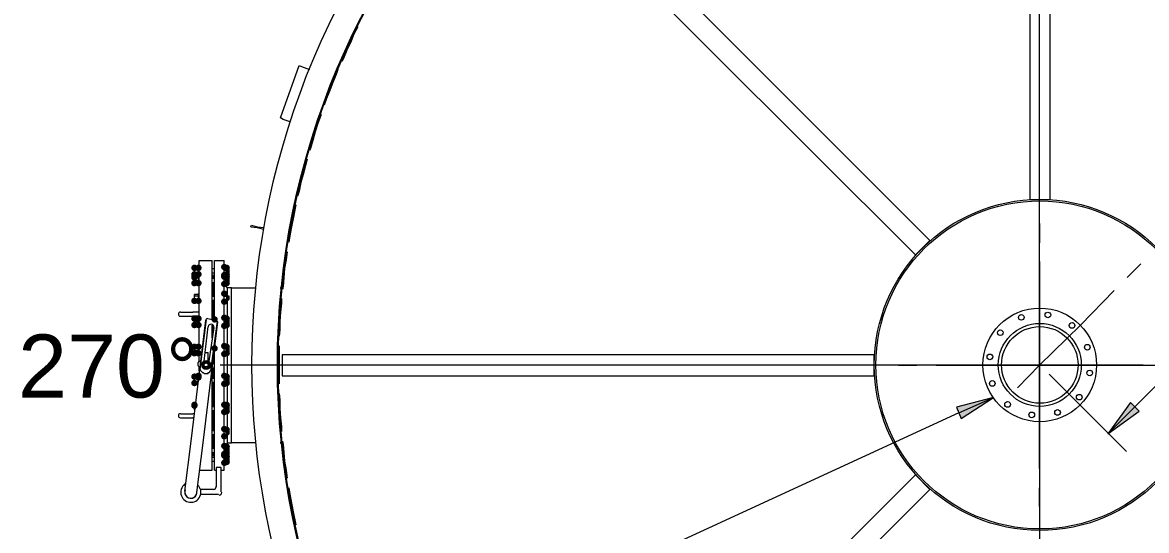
# Model space of a CAD drawing. Header units: millimetres. Extents: x 0 to 62767, y -13570 to 23963.
# Drawn here: x 11475 to 14133, y 14674 to 15875 of the extents above; entities that cross this region are included whole.
import ezdxf

# ---------------------------------------------------------------- set-up
doc = ezdxf.new("R2010")
doc.units = ezdxf.units.MM

msp = doc.modelspace()

# ---------------------------------------------------------------- hatches: boundary and pattern name
h = msp.add_hatch(color=7)
edge = h.paths.add_edge_path()
edge.add_arc((11881.904, 15295.238), 7.619, 0, 360)
h = msp.add_hatch(color=7)
edge = h.paths.add_edge_path()
edge.add_arc((11881.904, 15295.238), 7.619, 0, 360)
h = msp.add_hatch(color=7)
edge = h.paths.add_edge_path()
edge.add_arc((11881.904, 15279.999), 7.619, 0, 360)
h = msp.add_hatch(color=7)
edge = h.paths.add_edge_path()
edge.add_arc((11891.428, 15295.238), 7.619, 0, 360)
h = msp.add_hatch(color=7)
edge = h.paths.add_edge_path()
edge.add_arc((11891.428, 15279.999), 7.619, 0, 360)
h = msp.add_hatch(color=7)
edge = h.paths.add_edge_path()
edge.add_arc((11952.381, 15297.142), 7.619, 0, 360)
h = msp.add_hatch(color=7)
edge = h.paths.add_edge_path()
edge.add_arc((11952.381, 15278.095), 7.619, 0, 360)
h = msp.add_hatch(color=7)
edge = h.paths.add_edge_path()
edge.add_arc((11958.095, 15295.238), 7.619, 0, 360)
h = msp.add_hatch(color=7)
edge = h.paths.add_edge_path()
edge.add_arc((11958.095, 15295.238), 7.619, 0, 360)
h = msp.add_hatch(color=7)
edge = h.paths.add_edge_path()
edge.add_arc((11958.095, 15279.999), 7.619, 0, 360)
h = msp.add_hatch(color=7)
edge = h.paths.add_edge_path()
edge.add_arc((11881.904, 15274.286), 7.619, 0, 360)
h = msp.add_hatch(color=7)
edge = h.paths.add_edge_path()
edge.add_arc((11881.904, 15272.381), 7.619, 0, 360)
h = msp.add_hatch(color=7)
edge = h.paths.add_edge_path()
edge.add_arc((11881.904, 15259.047), 7.619, 0, 360)
h = msp.add_hatch(color=7)
edge = h.paths.add_edge_path()
edge.add_arc((11881.904, 15259.047), 7.619, 0, 360)
h = msp.add_hatch(color=7)
edge = h.paths.add_edge_path()
edge.add_arc((11891.428, 15259.047), 7.619, 0, 360)
h = msp.add_hatch(color=7)
edge = h.paths.add_edge_path()
edge.add_arc((11952.381, 15274.286), 7.619, 0, 360)
h = msp.add_hatch(color=7)
edge = h.paths.add_edge_path()
edge.add_arc((11952.381, 15257.143), 7.619, 0, 360)
h = msp.add_hatch(color=7)
edge = h.paths.add_edge_path()
edge.add_arc((11958.095, 15274.286), 7.619, 0, 360)
h = msp.add_hatch(color=7)
edge = h.paths.add_edge_path()
edge.add_arc((11958.095, 15272.381), 7.619, 0, 360)
h = msp.add_hatch(color=7)
edge = h.paths.add_edge_path()
edge.add_arc((11958.095, 15259.047), 7.619, 0, 360)
h = msp.add_hatch(color=7)
edge = h.paths.add_edge_path()
edge.add_arc((11958.095, 15259.047), 7.619, 0, 360)
h = msp.add_hatch(color=7)
edge = h.paths.add_edge_path()
edge.add_arc((11952.381, 15234.286), 7.619, 0, 360)
h = msp.add_hatch(color=7)
edge = h.paths.add_edge_path()
edge.add_arc((12087.619, 15247.619), 3.81, 0, 360)
h = msp.add_hatch(color=7)
edge = h.paths.add_edge_path()
edge.add_arc((12089.523, 15247.619), 3.81, 0, 360)
h = msp.add_hatch(color=7)
edge = h.paths.add_edge_path()
edge.add_arc((11881.904, 15217.143), 7.619, 0, 360)
h = msp.add_hatch(color=7)
edge = h.paths.add_edge_path()
edge.add_arc((11891.428, 15217.143), 7.619, 0, 360)
h = msp.add_hatch(color=7)
edge = h.paths.add_edge_path()
edge.add_arc((11952.381, 15215.238), 7.619, 0, 360)
h = msp.add_hatch(color=7)
edge = h.paths.add_edge_path()
edge.add_arc((11881.904, 15175.238), 7.619, 0, 360)
h = msp.add_hatch(color=7)
edge = h.paths.add_edge_path()
edge.add_arc((11881.904, 15175.238), 7.619, 0, 360)
h = msp.add_hatch(color=7)
edge = h.paths.add_edge_path()
edge.add_arc((11891.428, 15175.238), 7.619, 0, 360)
h = msp.add_hatch(color=7)
edge = h.paths.add_edge_path()
edge.add_arc((11929.523, 15173.333), 7.619, 0, 360)
h = msp.add_hatch(color=7)
edge = h.paths.add_edge_path()
edge.add_arc((11952.381, 15177.143), 7.619, 0, 360)
h = msp.add_hatch(color=7)
edge = h.paths.add_edge_path()
edge.add_arc((11958.095, 15175.238), 7.619, 0, 360)
h = msp.add_hatch(color=7)
edge = h.paths.add_edge_path()
edge.add_arc((11958.095, 15175.238), 7.619, 0, 360)
h = msp.add_hatch(color=7)
edge = h.paths.add_edge_path()
edge.add_arc((11881.904, 15160), 7.619, 0, 360)
h = msp.add_hatch(color=7)
edge = h.paths.add_edge_path()
edge.add_arc((11881.904, 15160), 7.619, 0, 360)
h = msp.add_hatch(color=7)
edge = h.paths.add_edge_path()
edge.add_arc((11891.428, 15160), 7.619, 0, 360)
h = msp.add_hatch(color=7)
edge = h.paths.add_edge_path()
edge.add_arc((11891.428, 15160), 7.619, 0, 360)
h = msp.add_hatch(color=7)
edge = h.paths.add_edge_path()
edge.add_arc((11952.381, 15158.094), 7.619, 0, 360)
h = msp.add_hatch(color=7)
edge = h.paths.add_edge_path()
edge.add_arc((11958.095, 15160), 7.619, 0, 360)
h = msp.add_hatch(color=7)
edge = h.paths.add_edge_path()
edge.add_arc((11881.904, 15108.571), 7.619, 0, 360)
h = msp.add_hatch(color=7)
edge = h.paths.add_edge_path()
edge.add_arc((11881.904, 15093.333), 7.619, 0, 360)
h = msp.add_hatch(color=7)
edge = h.paths.add_edge_path()
edge.add_arc((11881.904, 15093.333), 7.619, 0, 360)
h = msp.add_hatch(color=7)
edge = h.paths.add_edge_path()
edge.add_arc((11891.428, 15108.571), 7.619, 0, 360)
h = msp.add_hatch(color=7)
edge = h.paths.add_edge_path()
edge.add_arc((11891.428, 15093.333), 7.619, 0, 360)
h = msp.add_hatch(color=7)
edge = h.paths.add_edge_path()
edge.add_arc((11929.523, 15104.762), 7.619, 0, 360)
h = msp.add_hatch(color=7)
edge = h.paths.add_edge_path()
edge.add_arc((11952.381, 15110.475), 7.619, 0, 360)
h = msp.add_hatch(color=7)
edge = h.paths.add_edge_path()
edge.add_arc((11952.381, 15091.428), 7.619, 0, 360)
h = msp.add_hatch(color=7)
edge = h.paths.add_edge_path()
edge.add_arc((11958.095, 15108.571), 7.619, 0, 360)
h = msp.add_hatch(color=7)
edge = h.paths.add_edge_path()
edge.add_arc((11958.095, 15093.333), 7.619, 0, 360)
h = msp.add_hatch(color=7)
edge = h.paths.add_edge_path()
edge.add_arc((11958.095, 15093.333), 7.619, 0, 360)
h = msp.add_hatch(color=7)
edge = h.paths.add_edge_path()
edge.add_arc((11881.904, 15038.095), 7.619, 0, 360)
h = msp.add_hatch(color=7)
edge = h.paths.add_edge_path()
edge.add_arc((11881.904, 15038.095), 7.619, 0, 360)
h = msp.add_hatch(color=7)
edge = h.paths.add_edge_path()
edge.add_arc((11891.428, 15040), 7.619, 0, 360)
h = msp.add_hatch(color=7)
edge = h.paths.add_edge_path()
edge.add_arc((11952.381, 15040), 7.619, 0, 360)
h = msp.add_hatch(color=7)
edge = h.paths.add_edge_path()
edge.add_arc((11958.095, 15038.095), 7.619, 0, 360)
h = msp.add_hatch(color=7)
edge = h.paths.add_edge_path()
edge.add_arc((11958.095, 15038.095), 7.619, 0, 360)
h = msp.add_hatch(color=7)
edge = h.paths.add_edge_path()
edge.add_arc((11881.904, 15022.857), 7.619, 0, 360)
h = msp.add_hatch(color=7)
edge = h.paths.add_edge_path()
edge.add_arc((11891.428, 15036.191), 7.619, 0, 360)
h = msp.add_hatch(color=7)
edge = h.paths.add_edge_path()
edge.add_arc((11952.381, 15020.952), 7.619, 0, 360)
h = msp.add_hatch(color=7)
edge = h.paths.add_edge_path()
edge.add_arc((11958.095, 15022.857), 7.619, 0, 360)
h = msp.add_hatch(color=7)
edge = h.paths.add_edge_path()
edge.add_arc((11881.904, 14971.429), 7.619, 0, 360)
h = msp.add_hatch(color=7)
edge = h.paths.add_edge_path()
edge.add_arc((11881.904, 14969.524), 7.619, 0, 360)
h = msp.add_hatch(color=7)
edge = h.paths.add_edge_path()
edge.add_arc((11952.381, 14971.429), 7.619, 0, 360)
h = msp.add_hatch(color=7)
edge = h.paths.add_edge_path()
edge.add_arc((11958.095, 14971.429), 7.619, 0, 360)
h = msp.add_hatch(color=7)
edge = h.paths.add_edge_path()
edge.add_arc((11958.095, 14969.524), 7.619, 0, 360)
h = msp.add_hatch(color=7)
h.dxf.hatch_style = 2
h.paths.add_polyline_path([(13695.237, 14939.047), (13771.429, 14988.572), (13683.809, 14965.714)])
h = msp.add_hatch(color=7)
h.dxf.hatch_style = 2
h.paths.add_polyline_path([(14095.238, 14977.142), (14041.904, 14902.856), (14116.19, 14956.19)])
h = msp.add_hatch(color=7)
edge = h.paths.add_edge_path()
edge.add_arc((11952.381, 14954.286), 7.619, 0, 360)
h = msp.add_hatch(color=7)
edge = h.paths.add_edge_path()
edge.add_arc((11958.095, 14956.19), 7.619, 0, 360)
h = msp.add_hatch(color=7)
edge = h.paths.add_edge_path()
edge.add_arc((11958.095, 14956.19), 7.619, 0, 360)
h = msp.add_hatch(color=7)
edge = h.paths.add_edge_path()
edge.add_arc((11952.381, 14914.286), 7.619, 0, 360)
h = msp.add_hatch(color=7)
edge = h.paths.add_edge_path()
edge.add_arc((11958.095, 14912.38), 7.619, 0, 360)
h = msp.add_hatch(color=7)
edge = h.paths.add_edge_path()
edge.add_arc((11952.381, 14897.143), 7.619, 0, 360)
h = msp.add_hatch(color=7)
edge = h.paths.add_edge_path()
edge.add_arc((12087.619, 14881.904), 3.81, 0, 360)
h = msp.add_hatch(color=7)
edge = h.paths.add_edge_path()
edge.add_arc((12089.523, 14881.904), 3.81, 0, 360)
h = msp.add_hatch(color=7)
edge = h.paths.add_edge_path()
edge.add_arc((11952.381, 14874.285), 7.619, 0, 360)
h = msp.add_hatch(color=7)
edge = h.paths.add_edge_path()
edge.add_arc((11952.381, 14855.237), 7.619, 0, 360)
h = msp.add_hatch(color=7)
edge = h.paths.add_edge_path()
edge.add_arc((11952.381, 14851.428), 7.619, 0, 360)
h = msp.add_hatch(color=7)
edge = h.paths.add_edge_path()
edge.add_arc((11958.095, 14872.38), 7.619, 0, 360)
h = msp.add_hatch(color=7)
edge = h.paths.add_edge_path()
edge.add_arc((11958.095, 14872.38), 7.619, 0, 360)
h = msp.add_hatch(color=7)
edge = h.paths.add_edge_path()
edge.add_arc((11958.095, 14857.143), 7.619, 0, 360)
h = msp.add_hatch(color=7)
edge = h.paths.add_edge_path()
edge.add_arc((11952.381, 14834.285), 7.619, 0, 360)
h = msp.add_hatch(color=7)
edge = h.paths.add_edge_path()
edge.add_arc((11958.095, 14849.524), 7.619, 0, 360)
h = msp.add_hatch(color=7)
edge = h.paths.add_edge_path()
edge.add_arc((11958.095, 14849.524), 7.619, 0, 360)
h = msp.add_hatch(color=7)
edge = h.paths.add_edge_path()
edge.add_arc((11958.095, 14836.19), 7.619, 0, 360)
h = msp.add_hatch(color=7)
edge = h.paths.add_edge_path()
edge.add_arc((11958.095, 14836.19), 7.619, 0, 360)

# ---------------------------------------------------------------- linework, layer by layer
at = {"color": 7, "lineweight": 0}
for points in [[(13880, 14961.905), (13880, 17068.571)], [(13880, 14820.952), (13880, 16940.953)], [(14106.666, 14967.618), (15481.905, 16342.857)], [(13904.762, 16194.285), (13904.762, 15457.142)], [(13857.143, 16129.523), (13857.143, 15457.142)], [(12219.239, 15910.688), (12199.51, 15870.75), (12180.796, 15830.456), (12163.098, 15789.826), (12146.415, 15748.88), (12130.746, 15707.635), (12116.091, 15666.111), (12102.45, 15624.326), (12089.821, 15582.3), (12078.205, 15540.051), (12067.602, 15497.599), (12058.01, 15454.962), (12049.43, 15412.159), (12041.86, 15369.209), (12035.301, 15326.131), (12029.752, 15282.944), (12025.212, 15239.667), (12021.682, 15196.319), (12019.16, 15152.918), (12017.646, 15109.484), (12017.141, 15066.035), (12017.642, 15022.591), (12019.151, 14979.17), (12021.666, 14935.792), (12025.187, 14892.474), (12029.714, 14849.236), (12035.246, 14806.098), (12041.783, 14763.077), (12049.324, 14720.193), (12057.869, 14677.465), (12067.417, 14634.911)], [(12268.571, 15864.761), (12259.047, 15847.619), (12251.428, 15828.572), (12241.904, 15809.524), (12234.286, 15790.475), (12230.476, 15782.857)], [(12108.571, 15640), (12091.429, 15645.714), (12085.714, 15649.524), (12129.524, 15773.333)], [(12129.524, 15773.333), (12135.238, 15771.429), (12154.285, 15763.81)], [(12220.952, 15763.81), (12217.143, 15752.38), (12209.524, 15733.334), (12201.904, 15714.285), (12194.285, 15695.237), (12188.571, 15680)], [(12180.952, 15659.048), (12180.952, 15655.238), (12173.333, 15636.19), (12167.619, 15617.142), (12161.905, 15596.19), (12156.19, 15577.143), (12154.285, 15573.334)], [(12148.572, 15552.38), (12144.762, 15537.143), (12139.048, 15516.191), (12133.333, 15497.142), (12129.524, 15476.19), (12125.714, 15464.762)], [(12121.905, 15443.809), (12119.999, 15436.19), (12116.19, 15415.238), (12112.381, 15396.19), (12108.571, 15375.237), (12104.762, 15356.191)], [(13857.143, 15457.142), (13904.762, 15457.142)], [(13880, 15064.762), (13880, 15445.714)], [(12015.237, 15392.38), (12017.143, 15396.19)], [(12015.237, 15392.38), (12030.476, 15390.476), (12045.714, 15386.667)], [(12017.143, 15396.19), (12030.476, 15392.38), (12045.714, 15390.476)], [(13880, 15400), (13880, 15354.285)], [(11893.334, 15072.38), (11893.334, 15312.381)], [(11893.334, 15312.381), (11923.81, 15312.381)], [(11923.81, 15173.333), (11923.81, 15312.381)], [(11929.523, 15173.333), (11929.523, 15312.381)], [(11929.523, 15312.381), (11952.381, 15312.381)], [(11952.381, 14817.142), (11952.381, 15312.381)], [(12100.953, 15333.333), (12099.047, 15314.285), (12095.238, 15293.333), (12093.333, 15272.381), (12091.429, 15251.428), (12089.523, 15243.81)], [(11881.904, 15291.429), (11881.904, 15293.333), (11881.904, 15295.238)], [(11881.904, 15291.429), (11881.904, 15295.238)], [(11891.428, 15295.238), (11881.904, 15295.238)], [(11891.428, 15295.238), (11881.904, 15295.238)], [(11881.904, 15287.619), (11881.904, 15289.523), (11881.904, 15291.429)], [(11881.904, 15287.619), (11881.904, 15291.429)], [(11891.428, 15289.523), (11881.904, 15289.523)], [(11881.904, 15281.905), (11881.904, 15283.809), (11881.904, 15285.714), (11881.904, 15287.619)], [(11881.904, 15281.905), (11881.904, 15287.619)], [(11891.428, 15278.095), (11891.428, 15297.142)], [(11891.428, 15297.142), (11893.334, 15297.142)], [(11891.428, 15291.429), (11891.428, 15293.333), (11891.428, 15295.238)], [(11891.428, 15291.429), (11891.428, 15289.523), (11891.428, 15287.619)], [(11891.428, 15287.619), (11891.428, 15285.714), (11891.428, 15283.809), (11891.428, 15281.905), (11891.428, 15279.999)], [(11923.81, 15293.333), (11929.523, 15293.333)], [(11952.381, 15278.095), (11952.381, 15297.142)], [(11952.381, 15295.238), (11958.095, 15295.238)], [(11952.381, 15295.238), (11958.095, 15295.238)], [(11952.381, 15289.523), (11958.095, 15289.523)], [(11958.095, 15295.238), (11958.095, 15293.333), (11958.095, 15291.429)], [(11958.095, 15291.429), (11958.095, 15295.238)], [(11958.095, 15293.333), (11961.905, 15293.333)], [(11958.095, 15291.429), (11958.095, 15289.523), (11958.095, 15287.619)], [(11958.095, 15287.619), (11958.095, 15291.429)], [(11958.095, 15287.619), (11958.095, 15285.714), (11958.095, 15283.809), (11958.095, 15281.905)], [(11958.095, 15281.905), (11958.095, 15287.619)], [(11961.905, 15283.809), (11961.905, 15293.333)], [(11961.905, 15283.809), (11963.809, 15283.809), (11963.809, 15291.429), (11961.905, 15293.333)], [(13880, 15310.476), (13880, 13190.476)], [(13880, 15064.762), (13880, 15304.762)], [(14087.619, 15272.381), (14119.999, 15304.762)], [(11891.428, 15283.809), (11881.904, 15283.809)], [(11881.904, 15281.905), (11881.904, 15279.999)], [(11881.904, 15279.999), (11881.904, 15281.905)], [(11891.428, 15279.999), (11881.904, 15279.999)], [(11881.904, 15272.381), (11881.904, 15274.286)], [(11891.428, 15274.286), (11881.904, 15274.286)], [(11881.904, 15272.381), (11881.904, 15274.286)], [(11881.904, 15268.571), (11881.904, 15270.477), (11881.904, 15272.381)], [(11881.904, 15268.571), (11881.904, 15272.381)], [(11891.428, 15270.477), (11881.904, 15270.477)], [(11881.904, 15262.857), (11881.904, 15264.762), (11881.904, 15266.666), (11881.904, 15268.571)], [(11881.904, 15262.857), (11881.904, 15268.571)], [(11891.428, 15264.762), (11881.904, 15264.762)], [(11881.904, 15259.047), (11881.904, 15260.952), (11881.904, 15262.857)], [(11881.904, 15259.047), (11881.904, 15262.857)], [(11891.428, 15260.952), (11881.904, 15260.952)], [(11891.428, 15259.047), (11881.904, 15259.047)], [(11891.428, 15278.095), (11893.334, 15278.095)], [(11891.428, 15274.286), (11891.428, 15272.381), (11891.428, 15270.477), (11891.428, 15268.571)], [(11891.428, 15272.381), (11891.428, 15274.286)], [(11891.428, 15257.143), (11891.428, 15274.286)], [(11891.428, 15274.286), (11893.334, 15274.286)], [(11891.428, 15268.571), (11891.428, 15266.666), (11891.428, 15264.762), (11891.428, 15262.857)], [(11891.428, 15262.857), (11891.428, 15260.952), (11891.428, 15259.047)], [(11923.81, 15283.809), (11929.523, 15283.809)], [(11923.81, 15278.095), (11925.714, 15278.095)], [(11923.81, 15270.477), (11929.523, 15270.477)], [(11923.81, 15260.952), (11929.523, 15260.952)], [(11925.714, 15270.477), (11925.714, 15278.095)], [(11925.714, 15278.095), (11927.619, 15278.095)], [(11925.714, 15270.477), (11925.714, 15278.095)], [(11925.714, 15228.571), (11925.714, 15260.952)], [(11925.714, 15228.571), (11925.714, 15260.952)], [(11927.619, 15270.477), (11927.619, 15278.095)], [(11927.619, 15278.095), (11929.523, 15278.095)], [(11927.619, 15270.477), (11927.619, 15278.095)], [(11927.619, 15228.571), (11927.619, 15260.952)], [(11927.619, 15228.571), (11927.619, 15260.952)], [(11952.381, 15283.809), (11958.095, 15283.809)], [(11952.381, 15279.999), (11958.095, 15279.999)], [(11952.381, 15257.143), (11952.381, 15274.286)], [(11952.381, 15274.286), (11958.095, 15274.286)], [(11952.381, 15270.477), (11958.095, 15270.477)], [(11952.381, 15264.762), (11958.095, 15264.762)], [(11952.381, 15260.952), (11958.095, 15260.952)], [(11952.381, 15259.047), (11958.095, 15259.047)], [(11958.095, 15283.809), (11961.905, 15283.809)], [(11958.095, 15281.905), (11958.095, 15279.999)], [(11958.095, 15279.999), (11958.095, 15281.905)], [(11958.095, 15274.286), (11958.095, 15272.381)], [(11958.095, 15272.381), (11958.095, 15274.286)], [(11958.095, 15268.571), (11958.095, 15272.381)], [(11958.095, 15272.381), (11958.095, 15270.477)], [(11958.095, 15270.477), (11961.905, 15270.477)], [(11958.095, 15270.477), (11958.095, 15268.571)], [(11958.095, 15268.571), (11958.095, 15266.666), (11958.095, 15264.762), (11958.095, 15262.857)], [(11958.095, 15262.857), (11958.095, 15268.571)], [(11958.095, 15262.857), (11958.095, 15260.952), (11958.095, 15259.047)], [(11958.095, 15259.047), (11958.095, 15262.857)], [(11958.095, 15260.952), (11961.905, 15260.952)], [(11961.905, 15260.952), (11961.905, 15270.477)], [(11963.809, 15270.477), (11961.905, 15270.477)], [(11963.809, 15262.857), (11961.905, 15260.952)], [(11963.809, 15262.857), (11963.809, 15270.477)], [(13880, 15259.047), (13880, 15213.333)], [(11881.904, 15230.476), (11881.904, 15232.38)], [(11891.428, 15232.38), (11881.904, 15232.38), (11881.904, 15230.476)], [(11891.428, 15257.143), (11893.334, 15257.143)], [(11891.428, 15215.238), (11891.428, 15234.286)], [(11891.428, 15234.286), (11893.334, 15234.286)], [(11891.428, 15232.38), (11891.428, 15230.476), (11891.428, 15228.571), (11891.428, 15226.667), (11891.428, 15224.762)], [(11969.524, 15247.619), (11959.999, 15247.619), (11952.381, 15257.143)], [(11952.381, 15215.238), (11952.381, 15234.286)], [(11952.381, 15232.38), (11958.095, 15232.38)], [(11958.095, 15232.38), (11958.095, 15230.476)], [(11958.095, 15230.476), (11958.095, 15232.38)], [(11959.999, 15228.571), (11959.999, 15247.619)], [(12026.667, 14881.904), (11969.524, 14881.904), (11969.524, 15247.619), (12026.667, 15247.619)], [(11969.524, 14881.904), (11969.524, 15247.619)], [(13977.142, 15160), (14057.143, 15241.904)], [(11881.904, 15224.762), (11881.904, 15226.667), (11881.904, 15228.571), (11881.904, 15230.476)], [(11881.904, 15224.762), (11881.904, 15230.476)], [(11891.428, 15228.571), (11881.904, 15228.571)], [(11881.904, 15219.047), (11881.904, 15220.952), (11881.904, 15222.858), (11881.904, 15224.762)], [(11881.904, 15219.047), (11881.904, 15224.762)], [(11891.428, 15220.952), (11881.904, 15220.952)], [(11881.904, 15217.143), (11881.904, 15219.047)], [(11881.904, 15217.143), (11881.904, 15219.047)], [(11891.428, 15217.143), (11881.904, 15217.143)], [(11891.428, 15224.762), (11891.428, 15222.858), (11891.428, 15220.952), (11891.428, 15219.047)], [(11891.428, 15219.047), (11891.428, 15217.143)], [(11891.428, 15215.238), (11893.334, 15215.238)], [(11923.81, 15228.571), (11929.523, 15228.571)], [(11923.81, 15219.047), (11929.523, 15219.047)], [(11925.714, 15173.333), (11925.714, 15219.047)], [(11925.714, 15173.333), (11925.714, 15219.047)], [(11927.619, 15173.333), (11927.619, 15219.047)], [(11927.619, 15173.333), (11927.619, 15219.047)], [(11952.381, 15228.571), (11958.095, 15228.571)], [(11952.381, 15220.952), (11958.095, 15220.952)], [(11952.381, 15217.143), (11958.095, 15217.143)], [(11958.095, 15224.762), (11958.095, 15230.476)], [(11958.095, 15230.476), (11958.095, 15228.571)], [(11958.095, 15228.571), (11961.905, 15228.571)], [(11958.095, 15228.571), (11958.095, 15226.667), (11958.095, 15224.762)], [(11958.095, 15224.762), (11958.095, 15222.858), (11958.095, 15220.952), (11958.095, 15219.047)], [(11958.095, 15219.047), (11958.095, 15224.762)], [(11958.095, 15219.047), (11961.905, 15219.047)], [(11958.095, 15219.047), (11958.095, 15217.143)], [(11958.095, 15219.047), (11958.095, 15217.143)], [(11959.999, 15173.333), (11959.999, 15219.047)], [(11961.905, 15219.047), (11961.905, 15228.571)], [(11963.809, 15228.571), (11961.905, 15228.571)], [(11963.809, 15220.952), (11961.905, 15219.047)], [(11963.809, 15220.952), (11963.809, 15228.571)], [(12087.619, 15222.858), (12087.619, 15211.428), (12085.714, 15190.476), (12083.81, 15169.524), (12083.81, 15148.572), (12081.904, 15133.333)], [(11848.571, 15190.476), (11846.717, 15190.102), (11845.203, 15189.082), (11844.183, 15187.568), (11843.809, 15185.715), (11844.183, 15183.861), (11845.203, 15182.347), (11846.717, 15181.327), (11848.571, 15180.953)], [(11849.524, 15190.476), (11878.095, 15190.476)], [(11849.524, 15180.952), (11878.095, 15180.952)], [(11893.334, 15190.476), (11878.095, 15190.476)], [(11893.334, 15180.952), (11878.095, 15180.952)], [(11874.286, 14885.714), (11908.571, 15171.428)], [(11881.904, 15171.428), (11881.904, 15173.333), (11881.904, 15175.238)], [(11881.904, 15171.428), (11881.904, 15175.238), (11891.428, 15175.238)], [(11891.428, 15173.333), (11881.904, 15173.333)], [(11881.904, 15165.714), (11881.904, 15167.618), (11881.904, 15169.524), (11881.904, 15171.428)], [(11881.904, 15165.714), (11881.904, 15171.428)], [(11891.428, 15167.618), (11881.904, 15167.618)], [(11881.904, 15165.714), (11881.904, 15163.809), (11881.904, 15161.905)], [(11881.904, 15161.905), (11881.904, 15165.714)], [(11881.904, 15160), (11881.904, 15161.905)], [(11881.904, 15160), (11881.904, 15161.905)], [(11891.428, 15161.905), (11881.904, 15161.905)], [(11891.428, 15160), (11881.904, 15160)], [(11891.428, 15158.094), (11891.428, 15177.143)], [(11891.428, 15177.143), (11893.334, 15177.143)], [(11891.428, 15175.238), (11891.428, 15173.333)], [(11891.428, 15173.333), (11891.428, 15171.428), (11891.428, 15169.524), (11891.428, 15167.618), (11891.428, 15165.714)], [(11891.428, 15161.905), (11891.428, 15163.809), (11891.428, 15165.714)], [(11891.428, 15161.905), (11891.428, 15160)], [(11891.428, 15158.094), (11893.334, 15158.094)], [(11895.238, 15055.238), (11910.476, 15173.333)], [(11902.856, 14881.904), (11937.143, 15167.618)], [(11904.762, 15074.286), (11914.286, 15156.19)], [(11910.476, 15173.333), (11908.571, 15173.333), (11908.571, 15171.428)], [(11913.169, 15175.712), (11910.339, 15174.399)], [(11912.38, 15175.238), (11931.429, 15171.428)], [(11927.572, 15154.443), (11927.361, 15157.082), (11926.195, 15159.356), (11924.262, 15161.028), (11921.748, 15161.857), (11919.109, 15161.647), (11916.835, 15160.481), (11915.163, 15158.548), (11914.334, 15156.034)], [(11927.619, 15154.285), (11916.19, 15074.286)], [(11935.238, 15169.524), (11919.999, 15051.428)], [(11923.81, 15129.523), (11923.81, 15160)], [(11925.714, 15144.762), (11925.714, 15158.094)], [(11925.714, 15144.762), (11925.714, 15158.094)], [(11935.799, 15171.343), (11933.36, 15173.289)], [(11937.143, 15167.618), (11935.238, 15167.618), (11935.238, 15169.524)], [(11952.381, 15158.094), (11952.381, 15177.143)], [(11952.381, 15175.238), (11958.095, 15175.238)], [(11952.381, 15173.333), (11958.095, 15173.333)], [(11952.381, 15167.618), (11958.095, 15167.618)], [(11952.381, 15161.905), (11958.095, 15161.905)], [(11952.381, 15160), (11958.095, 15160)], [(11958.095, 15171.428), (11958.095, 15175.238)], [(11958.095, 15175.238), (11958.095, 15173.333)], [(11958.095, 15173.333), (11961.905, 15173.333)], [(11958.095, 15173.333), (11958.095, 15171.428)], [(11958.095, 15165.714), (11958.095, 15171.428)], [(11958.095, 15171.428), (11958.095, 15169.524), (11958.095, 15167.618)], [(11958.095, 15167.618), (11958.095, 15165.714)], [(11958.095, 15165.714), (11958.095, 15163.809), (11958.095, 15161.905)], [(11958.095, 15161.905), (11958.095, 15165.714)], [(11958.095, 15163.809), (11961.905, 15163.809)], [(11958.095, 15161.905), (11958.095, 15160)], [(11958.095, 15161.905), (11958.095, 15160)], [(11959.999, 15104.762), (11959.999, 15163.809)], [(11961.905, 15163.809), (11961.905, 15173.333)], [(11963.809, 15171.428), (11961.905, 15173.333)], [(11963.809, 15163.809), (11961.905, 15163.809)], [(11963.809, 15163.809), (11963.809, 15171.428)], [(13880, 15169.524), (13880, 13127.619)], [(13880, 15064.762), (13977.142, 15160)], [(11881.904, 15106.666), (11881.904, 15108.571)], [(11881.904, 15106.666), (11881.904, 15108.571)], [(11891.428, 15108.571), (11881.904, 15108.571)], [(11881.904, 15100.953), (11881.904, 15102.857), (11881.904, 15104.762), (11881.904, 15106.666)], [(11881.904, 15100.953), (11881.904, 15106.666)], [(11891.428, 15104.762), (11881.904, 15104.762)], [(11881.904, 15097.143), (11881.904, 15099.047), (11881.904, 15100.953)], [(11881.904, 15097.143), (11881.904, 15100.953)], [(11891.428, 15099.047), (11881.904, 15099.047)], [(11891.428, 15091.428), (11891.428, 15110.475)], [(11891.428, 15110.475), (11893.334, 15110.475)], [(11891.428, 15108.571), (11891.428, 15106.666), (11891.428, 15104.762)], [(11891.428, 15104.762), (11891.428, 15102.857), (11891.428, 15100.953), (11891.428, 15099.047), (11891.428, 15097.143)], [(11929.523, 14817.142), (11929.523, 15110.475)], [(11952.381, 15091.428), (11952.381, 15110.475)], [(11952.381, 15108.571), (11958.095, 15108.571)], [(11952.381, 15104.762), (11958.095, 15104.762)], [(11952.381, 15099.047), (11958.095, 15099.047)], [(11958.095, 15108.571), (11958.095, 15106.666)], [(11958.095, 15106.666), (11958.095, 15108.571)], [(11958.095, 15100.953), (11958.095, 15106.666)], [(11958.095, 15106.666), (11958.095, 15104.762)], [(11958.095, 15104.762), (11961.905, 15104.762)], [(11958.095, 15104.762), (11958.095, 15102.857), (11958.095, 15100.953)], [(11958.095, 15097.143), (11958.095, 15100.953)], [(11958.095, 15100.953), (11958.095, 15099.047)], [(11958.095, 15099.047), (11958.095, 15097.143)], [(11961.905, 15095.238), (11961.905, 15104.762)], [(11963.809, 15104.762), (11961.905, 15104.762)], [(11963.809, 15097.143), (11963.809, 15104.762)], [(12081.904, 15110.475), (12081.904, 15106.666), (12081.904, 15085.714), (12081.904, 15064.762)], [(11881.904, 15097.143), (11881.904, 15095.238), (11881.904, 15093.333)], [(11881.904, 15093.333), (11881.904, 15097.143)], [(11895.982, 15074.282), (11893.646, 15073.782), (11891.688, 15072.536), (11890.275, 15070.696), (11889.571, 15068.413), (11889.715, 15066.028), (11890.653, 15063.906), (11892.26, 15062.232), (11894.412, 15061.194)], [(11891.428, 15093.333), (11891.428, 15095.238), (11891.428, 15097.143)], [(11891.428, 15091.428), (11893.334, 15091.428)], [(11900.952, 15064.762), (11900.952, 15068.571), (11902.856, 15072.38)], [(11903.462, 15071.775), (11901.604, 15068.994), (11900.952, 15065.714)], [(11902.856, 15072.38), (11906.667, 15074.286), (11908.571, 15074.286)], [(11909.523, 15074.285), (11906.243, 15073.633), (11903.462, 15071.775)], [(11906.667, 15095.238), (11908.571, 15095.238), (11910.476, 15095.238), (11912.38, 15095.238), (11914.286, 15095.238)], [(11908.571, 15074.286), (11912.38, 15074.286), (11916.19, 15072.38)], [(11915.584, 15071.775), (11912.803, 15073.633), (11909.523, 15074.285)], [(11914.286, 15076.19), (11914.286, 15078.095), (11914.286, 15085.714), (11914.286, 15095.238)], [(11918.095, 15065.714), (11917.443, 15068.994), (11915.584, 15071.774)], [(11918.095, 15064.762), (11918.095, 15068.571), (11916.19, 15072.38)], [(11925.714, 15068.571), (11925.714, 15080)], [(11925.714, 15068.571), (11925.714, 15080)], [(11927.619, 15068.571), (11927.619, 15095.238)], [(11927.619, 15068.571), (11927.619, 15095.238)], [(11927.619, 15095.238), (11929.523, 15095.238)], [(11952.381, 15093.333), (11958.095, 15093.333)], [(11952.381, 15093.333), (11958.095, 15093.333)], [(11958.095, 15097.143), (11958.095, 15095.238), (11958.095, 15093.333)], [(11958.095, 15093.333), (11958.095, 15097.143)], [(11958.095, 15095.238), (11961.905, 15095.238)], [(11959.999, 15034.285), (11959.999, 15095.238)], [(11963.809, 15097.143), (11961.905, 15095.238)], [(11893.334, 15051.428), (11893.334, 15060.952)], [(11895.238, 15055.238), (11895.238, 15053.334), (11897.143, 15051.428), (11899.047, 15049.524), (11900.952, 15047.619), (11902.856, 15047.619), (11904.762, 15045.714), (11906.667, 15045.714), (11908.571, 15045.714), (11910.476, 15045.714), (11912.38, 15045.714), (11914.286, 15045.714), (11914.286, 15047.619), (11916.19, 15047.619), (11918.095, 15049.524), (11919.999, 15051.428)], [(11900.952, 15065.714), (11901.604, 15062.433), (11903.462, 15059.653)], [(11900.952, 15060.952), (11900.952, 15064.762)], [(11900.952, 15060.952), (11902.856, 15059.047)], [(11906.667, 15057.143), (11902.856, 15059.047)], [(11903.462, 15059.653), (11906.242, 15057.795), (11909.522, 15057.142)], [(11906.667, 15057.143), (11908.571, 15057.143)], [(11908.571, 15057.143), (11912.38, 15057.143)], [(11909.522, 15057.142), (11912.802, 15057.794), (11915.583, 15059.652)], [(11912.38, 15057.143), (11916.19, 15059.047)], [(11915.583, 15059.652), (11917.442, 15062.433), (11918.095, 15065.713)], [(11916.19, 15059.047), (11918.095, 15060.952), (11918.095, 15064.762)], [(11923.064, 15057.146), (11925.4, 15057.646), (11927.358, 15058.892), (11928.771, 15060.732), (11929.476, 15063.015), (11929.332, 15065.4), (11928.394, 15067.522), (11926.787, 15069.196), (11924.635, 15070.235)], [(11923.81, 15060.952), (11923.81, 15062.856), (11923.81, 15064.762), (11923.81, 15066.667)], [(11923.81, 14817.142), (11923.81, 15057.143)], [(11925.714, 15034.285), (11925.714, 15059.047)], [(11925.714, 15034.285), (11925.714, 15059.047)], [(11927.619, 15034.285), (11927.619, 15059.047)], [(11927.619, 15034.285), (11927.619, 15059.047)], [(13984.762, 15064.762), (11942.857, 15064.762)], [(14125.714, 15064.762), (12005.715, 15064.762)], [(12081.904, 15064.762), (12081.904, 15043.809), (12081.904, 15024.761), (12081.904, 15020.952)], [(13880, 15064.762), (13500.952, 15064.762)], [(13546.667, 15064.762), (13590.477, 15064.762)], [(13636.19, 15064.762), (15756.19, 15064.762)], [(13880, 15064.762), (13641.905, 15064.762)], [(13687.619, 15064.762), (13731.428, 15064.762)], [(13777.142, 15064.762), (15819.048, 15064.762)], [(13880, 15064.762), (13828.572, 15011.428)], [(13880, 15064.762), (14260.952, 15064.762)], [(13880, 15064.762), (13880, 14685.715)], [(13880, 15064.762), (14119.999, 15064.762)], [(13880, 15064.762), (13880, 14826.666)], [(14074.286, 15064.762), (14028.571, 15064.762)], [(11881.904, 15036.191), (11881.904, 15038.095)], [(11881.904, 15034.285), (11881.904, 15038.095)], [(11891.428, 15038.095), (11881.904, 15038.095)], [(11881.904, 15034.285), (11881.904, 15036.191)], [(11891.428, 15036.191), (11881.904, 15036.191)], [(11881.904, 15028.571), (11881.904, 15030.476), (11881.904, 15032.381), (11881.904, 15034.285)], [(11881.904, 15028.571), (11881.904, 15034.285)], [(11891.428, 15032.381), (11881.904, 15032.381)], [(11881.904, 15024.761), (11881.904, 15026.667), (11881.904, 15028.571)], [(11881.904, 15024.761), (11881.904, 15028.571)], [(11889.524, 15026.667), (11881.904, 15026.667)], [(11881.904, 15024.761), (11881.904, 15022.857)], [(11881.904, 15022.857), (11881.904, 15024.761)], [(11889.524, 15022.857), (11881.904, 15022.857)], [(11891.428, 15038.095), (11891.428, 15040)], [(11923.81, 15034.285), (11929.523, 15034.285)], [(11923.81, 15024.761), (11929.523, 15024.761)], [(11925.714, 14967.618), (11925.714, 15024.761)], [(11925.714, 14967.618), (11925.714, 15024.761)], [(11927.619, 14967.618), (11927.619, 15024.761)], [(11927.619, 14967.618), (11927.619, 15024.761)], [(11952.381, 15020.952), (11952.381, 15040)], [(11952.381, 15038.095), (11958.095, 15038.095)], [(11952.381, 15036.191), (11958.095, 15036.191)], [(11952.381, 15032.381), (11958.095, 15032.381)], [(11952.381, 15026.667), (11958.095, 15026.667)], [(11952.381, 15022.857), (11958.095, 15022.857)], [(11958.095, 15034.285), (11958.095, 15038.095)], [(11958.095, 15038.095), (11958.095, 15036.191)], [(11958.095, 15036.191), (11958.095, 15034.285)], [(11958.095, 15034.285), (11961.905, 15034.285)], [(11958.095, 15028.571), (11958.095, 15034.285)], [(11958.095, 15034.285), (11958.095, 15032.381)], [(11958.095, 15032.381), (11958.095, 15030.476), (11958.095, 15028.571)], [(11958.095, 15024.761), (11958.095, 15028.571)], [(11958.095, 15028.571), (11958.095, 15026.667)], [(11958.095, 15026.667), (11958.095, 15024.761)], [(11958.095, 15024.761), (11961.905, 15024.761)], [(11958.095, 15024.761), (11958.095, 15022.857)], [(11958.095, 15022.857), (11958.095, 15024.761)], [(11959.999, 14967.618), (11959.999, 15024.761)], [(11961.905, 15024.761), (11961.905, 15034.285)], [(11963.809, 15034.285), (11961.905, 15034.285)], [(11963.809, 15026.667), (11961.905, 15024.761)], [(11963.809, 15026.667), (11963.809, 15034.285)], [(13902.856, 15043.809), (14085.714, 14860.952)], [(12081.904, 14998.094), (12083.81, 14982.857), (12083.81, 14961.905), (12085.714, 14940.953), (12087.619, 14919.999), (12087.619, 14908.571)], [(11881.904, 14969.524), (11881.904, 14971.429)], [(11883.81, 14971.429), (11881.904, 14971.429)], [(11881.904, 14969.524), (11881.904, 14971.429)], [(11881.904, 14967.618), (11881.904, 14969.524)], [(11881.904, 14965.714), (11881.904, 14969.524)], [(11881.904, 14965.714), (11881.904, 14967.618)], [(11883.81, 14967.618), (11881.904, 14967.618)], [(11881.904, 14959.999), (11881.904, 14961.905), (11881.904, 14963.809), (11881.904, 14965.714)], [(11881.904, 14959.999), (11881.904, 14965.714)], [(11923.81, 14967.618), (11929.523, 14967.618)], [(11952.381, 14954.286), (11952.381, 14971.429)], [(11952.381, 14971.429), (11958.095, 14971.429)], [(11952.381, 14967.618), (11958.095, 14967.618)], [(11958.095, 14971.429), (11958.095, 14969.524)], [(11958.095, 14969.524), (11958.095, 14971.429)], [(11958.095, 14965.714), (11958.095, 14969.524)], [(11958.095, 14969.524), (11958.095, 14967.618)], [(11958.095, 14967.618), (11961.905, 14967.618)], [(11958.095, 14967.618), (11958.095, 14965.714)], [(11958.095, 14959.999), (11958.095, 14965.714)], [(11958.095, 14965.714), (11958.095, 14963.809), (11958.095, 14961.905)], [(11961.905, 14958.095), (11961.905, 14967.618)], [(11963.809, 14967.618), (11961.905, 14967.618)], [(11963.809, 14959.999), (11963.809, 14967.618)], [(13689.524, 14952.381), (13771.429, 14988.572)], [(14106.666, 14967.618), (14041.904, 14902.856)], [(11848.571, 14950.476), (11846.717, 14950.102), (11845.203, 14949.081), (11844.183, 14947.568), (11843.809, 14945.714), (11844.183, 14943.86), (11845.203, 14942.347), (11846.717, 14941.326), (11848.571, 14940.952)], [(11849.524, 14950.475), (11878.095, 14950.475)], [(11849.524, 14940.953), (11878.095, 14940.953)], [(13689.524, 14952.381), (11853.333, 14106.666)], [(11881.904, 14950.475), (11878.095, 14950.475)], [(11880, 14940.953), (11878.095, 14940.953)], [(11881.904, 14959.999), (11881.904, 14958.095)], [(11923.81, 14958.095), (11929.523, 14958.095)], [(11925.714, 14910.476), (11925.714, 14958.095)], [(11925.714, 14910.476), (11925.714, 14958.095)], [(11927.619, 14910.476), (11927.619, 14958.095)], [(11927.619, 14910.476), (11927.619, 14958.095)], [(11952.381, 14961.905), (11958.095, 14961.905)], [(11952.381, 14958.095), (11958.095, 14958.095)], [(11952.381, 14956.19), (11958.095, 14956.19)], [(11958.095, 14961.905), (11958.095, 14959.999)], [(11958.095, 14956.19), (11958.095, 14959.999)], [(11958.095, 14959.999), (11958.095, 14958.095)], [(11958.095, 14958.095), (11961.905, 14958.095)], [(11958.095, 14958.095), (11958.095, 14956.19)], [(11959.999, 14910.476), (11959.999, 14958.095)], [(11963.809, 14959.999), (11961.905, 14958.095)], [(11952.381, 14897.143), (11952.381, 14914.286)], [(11952.381, 14912.38), (11958.095, 14912.38)], [(11958.095, 14912.38), (11958.095, 14910.476)], [(11958.095, 14910.476), (11958.095, 14912.38)], [(13880, 14872.38), (13880, 14916.19)], [(11859.048, 14767.619), (11874.286, 14885.714)], [(11923.81, 14910.476), (11929.523, 14910.476)], [(11923.81, 14900.952), (11929.523, 14900.952)], [(11925.714, 14868.571), (11925.714, 14900.952)], [(11925.714, 14868.571), (11925.714, 14900.952)], [(11927.619, 14868.571), (11927.619, 14900.952)], [(11927.619, 14868.571), (11927.619, 14900.952)], [(11952.381, 14908.571), (11958.095, 14908.571)], [(11952.381, 14902.856), (11958.095, 14902.856)], [(11952.381, 14899.047), (11958.095, 14899.047)], [(11958.095, 14910.476), (11961.905, 14910.476)], [(11958.095, 14906.667), (11958.095, 14910.476)], [(11958.095, 14910.476), (11958.095, 14908.571)], [(11958.095, 14908.571), (11958.095, 14906.667)], [(11958.095, 14900.952), (11958.095, 14906.667)], [(11958.095, 14906.667), (11958.095, 14904.762), (11958.095, 14902.856)], [(11958.095, 14902.856), (11958.095, 14900.952)], [(11958.095, 14900.952), (11961.905, 14900.952)], [(11958.095, 14900.952), (11958.095, 14899.047)], [(11958.095, 14900.952), (11958.095, 14899.047)], [(11959.999, 14881.904), (11959.999, 14900.952)], [(11961.905, 14900.952), (11961.905, 14910.476)], [(11963.809, 14910.476), (11961.905, 14910.476)], [(11963.809, 14902.856), (11961.905, 14900.952)], [(11963.809, 14902.856), (11963.809, 14910.476)], [(12089.523, 14885.714), (12091.429, 14878.095), (12093.333, 14859.048), (12095.238, 14838.094), (12099.047, 14817.142), (12100.953, 14798.095)], [(11887.619, 14763.81), (11902.856, 14881.904)], [(11923.81, 14868.571), (11929.523, 14868.571)], [(11923.81, 14859.048), (11929.523, 14859.048)], [(11925.714, 14851.428), (11925.714, 14859.048)], [(11925.714, 14851.428), (11925.714, 14859.048)], [(11927.619, 14851.428), (11927.619, 14859.048)], [(11927.619, 14851.428), (11927.619, 14859.048)], [(11959.999, 14881.904), (11952.381, 14874.285)], [(11952.381, 14855.237), (11952.381, 14874.285)], [(11952.381, 14872.38), (11958.095, 14872.38)], [(11952.381, 14870.476), (11958.095, 14870.476)], [(11952.381, 14864.761), (11958.095, 14864.761)], [(11952.381, 14859.048), (11958.095, 14859.048)], [(11958.095, 14872.38), (11958.095, 14870.476), (11958.095, 14868.571)], [(11958.095, 14868.571), (11958.095, 14872.38)], [(11958.095, 14868.571), (11961.905, 14868.571)], [(11958.095, 14862.857), (11958.095, 14868.571)], [(11958.095, 14868.571), (11958.095, 14866.667), (11958.095, 14864.761)], [(11958.095, 14864.761), (11958.095, 14862.857)], [(11958.095, 14859.048), (11958.095, 14862.857)], [(11958.095, 14862.857), (11958.095, 14860.952), (11958.095, 14859.048)], [(11958.095, 14859.048), (11961.905, 14859.048)], [(11958.095, 14859.048), (11958.095, 14857.143)], [(11958.095, 14859.048), (11958.095, 14857.143)], [(11959.999, 14881.904), (11969.524, 14881.904)], [(11961.905, 14859.048), (11961.905, 14868.571)], [(11963.809, 14868.571), (11961.905, 14868.571)], [(11963.809, 14860.952), (11961.905, 14859.048)], [(11963.809, 14860.952), (11963.809, 14868.571)], [(11923.81, 14851.428), (11925.714, 14851.428)], [(11923.81, 14847.619), (11929.523, 14847.619)], [(11923.81, 14838.094), (11929.523, 14838.094)], [(11925.714, 14851.428), (11927.619, 14851.428)], [(11927.619, 14851.428), (11929.523, 14851.428)], [(11952.381, 14857.143), (11958.095, 14857.143)], [(11952.381, 14834.285), (11952.381, 14851.428)], [(11952.381, 14851.428), (11958.095, 14851.428)], [(11952.381, 14847.619), (11958.095, 14847.619)], [(11952.381, 14841.905), (11958.095, 14841.905)], [(11958.095, 14849.524), (11958.095, 14847.619), (11958.095, 14845.714), (11958.095, 14843.809)], [(11958.095, 14843.809), (11958.095, 14849.524)], [(11958.095, 14847.619), (11961.905, 14847.619)], [(11958.095, 14838.094), (11958.095, 14843.809)], [(11958.095, 14843.809), (11958.095, 14841.905)], [(11958.095, 14841.905), (11958.095, 14840), (11958.095, 14838.094)], [(11958.095, 14838.094), (11961.905, 14838.094)], [(11958.095, 14836.19), (11958.095, 14838.094)], [(11958.095, 14838.094), (11958.095, 14836.19)], [(11961.905, 14838.094), (11961.905, 14847.619)], [(11963.809, 14847.619), (11961.905, 14847.619)], [(11963.809, 14838.094), (11961.905, 14838.094)], [(11963.809, 14838.094), (11963.809, 14847.619)], [(11893.334, 14817.142), (11923.81, 14817.142)], [(11929.523, 14817.142), (11933.333, 14817.142)], [(11944.762, 14822.857), (11933.333, 14822.857), (11933.333, 14777.142)], [(11944.762, 14765.714), (11944.762, 14822.857)], [(11944.762, 14817.142), (11952.381, 14817.142)], [(11861.797, 14785.59), (11858.614, 14783.477), (11855.858, 14780.936), (11853.561, 14778.027), (11851.751, 14774.815), (11850.457, 14771.363), (11849.708, 14767.733), (11849.535, 14763.988), (11849.967, 14760.192), (11850.997, 14756.513), (11852.568, 14753.11), (11854.629, 14750.029), (11857.128, 14747.318), (11860.015, 14745.025), (11863.239, 14743.196), (11866.749, 14741.88), (11870.494, 14741.122), (11874.311, 14740.971), (11878.033, 14741.419), (11881.598, 14742.432), (11884.946, 14743.976), (11888.016, 14746.018), (11890.748, 14748.523), (11893.08, 14751.458), (11894.953, 14754.788), (11896.271, 14758.374), (11896.99, 14762.053), (11897.123, 14765.757), (11896.683, 14769.417), (11895.685, 14772.967), (11894.142, 14776.337), (11892.067, 14779.459), (11889.475, 14782.265)], [(11859.15, 14766.464), (11859.095, 14763.571), (11859.602, 14760.81), (11860.62, 14758.243), (11862.1, 14755.936), (11863.991, 14753.952), (11866.244, 14752.355), (11868.807, 14751.209), (11871.631, 14750.578), (11874.524, 14750.523), (11877.286, 14751.03), (11879.852, 14752.049), (11882.159, 14753.529), (11884.143, 14755.42), (11885.74, 14757.672), (11886.886, 14760.236), (11887.517, 14763.059)], [(11860.194, 14770.368), (11859.106, 14766.055), (11859.376, 14761.715), (11860.939, 14757.657), (11863.726, 14754.19), (11867.442, 14751.746), (11871.631, 14750.578), (11875.977, 14750.722), (11880.166, 14752.216), (11883.694, 14754.925), (11886.173, 14758.498), (11887.463, 14762.651), (11887.427, 14767.099)], [(11927.619, 14771.429), (11897.143, 14771.429)], [(11897.143, 14759.999), (11939.047, 14759.999)], [(11926.665, 14771.429), (11929.26, 14771.952), (11931.38, 14773.381), (11932.808, 14775.5), (11933.333, 14778.095)], [(11939.999, 14758.095), (11942.594, 14758.619), (11944.713, 14760.047), (11946.142, 14762.166), (11946.666, 14764.761)], [(12104.762, 14775.238), (12108.571, 14756.19), (12112.381, 14735.238), (12116.19, 14714.285), (12119.999, 14695.237), (12121.905, 14687.619)], [(13880, 14731.428), (13880, 14775.238)]]:
    msp.add_lwpolyline(points, dxfattribs=at)
for points in [[(12632.381, 16348.571), (12596.19, 16314.285), (13586.666, 15325.714), (13620.953, 15360)], [(11881.904, 15093.333), (11891.428, 15093.333)], [(12089.523, 15089.523), (12089.523, 15040), (13489.524, 15040), (13489.524, 15089.523)], [(13695.237, 14939.047), (13771.429, 14988.572), (13683.809, 14965.714)], [(14095.238, 14977.142), (14041.904, 14902.856), (14116.19, 14956.19)], [(11958.095, 14836.19), (11952.381, 14836.19)], [(11958.095, 14849.524), (11958.095, 14851.428)], [(12596.19, 13817.142), (12632.381, 13780.953), (13620.953, 14771.429), (13586.666, 14805.714)]]:
    msp.add_lwpolyline(points, close=True, dxfattribs=at)
for centre, radius in [((13880.952, 15065.714), 1802.857), ((13880.952, 15065.714), 1800.952), ((13880.952, 15065.714), 391.428), ((13880.952, 15065.714), 387.619), ((13880.952, 15065.714), 134.319), ((13837.143, 15178.095), 6.667), ((13900, 15183.809), 6.667), ((13880.952, 15065.714), 98.119), ((13880.952, 15065.714), 98.119), ((13880.952, 15065.714), 90.498), ((13957.142, 15159.048), 6.668), ((13787.619, 15141.905), 6.668), ((13993.333, 15107.619), 6.667), ((11909.523, 15065.714), 10.476), ((11909.523, 15065.714), 6.667), ((13762.857, 15084.762), 6.667), ((11909.523, 15065.714), 4.762), ((13999.048, 15046.667), 6.667), ((13768.571, 15021.904), 6.667), ((13974.285, 14989.524), 6.668), ((13804.762, 14972.381), 6.668), ((13861.904, 14947.619), 6.667), ((13922.857, 14953.333), 6.667)]:
    msp.add_circle(centre, radius, dxfattribs=at)

# ---------------------------------------------------------------- texts
at = {"color": 7, "attachment_point": 1}
for s, insert, char_height in [('{\\fArial|b0|i0|c0;270}', (11464.762, 15137.609), 149.03763), ('{\\fAIGDT|b0|i0|c0;~}', (11815.238, 15129.405), 140.83371)]:
    msp.add_mtext(s, dxfattribs=dict(at, insert=insert, char_height=char_height))

doc.saveas('drawing.dxf')
